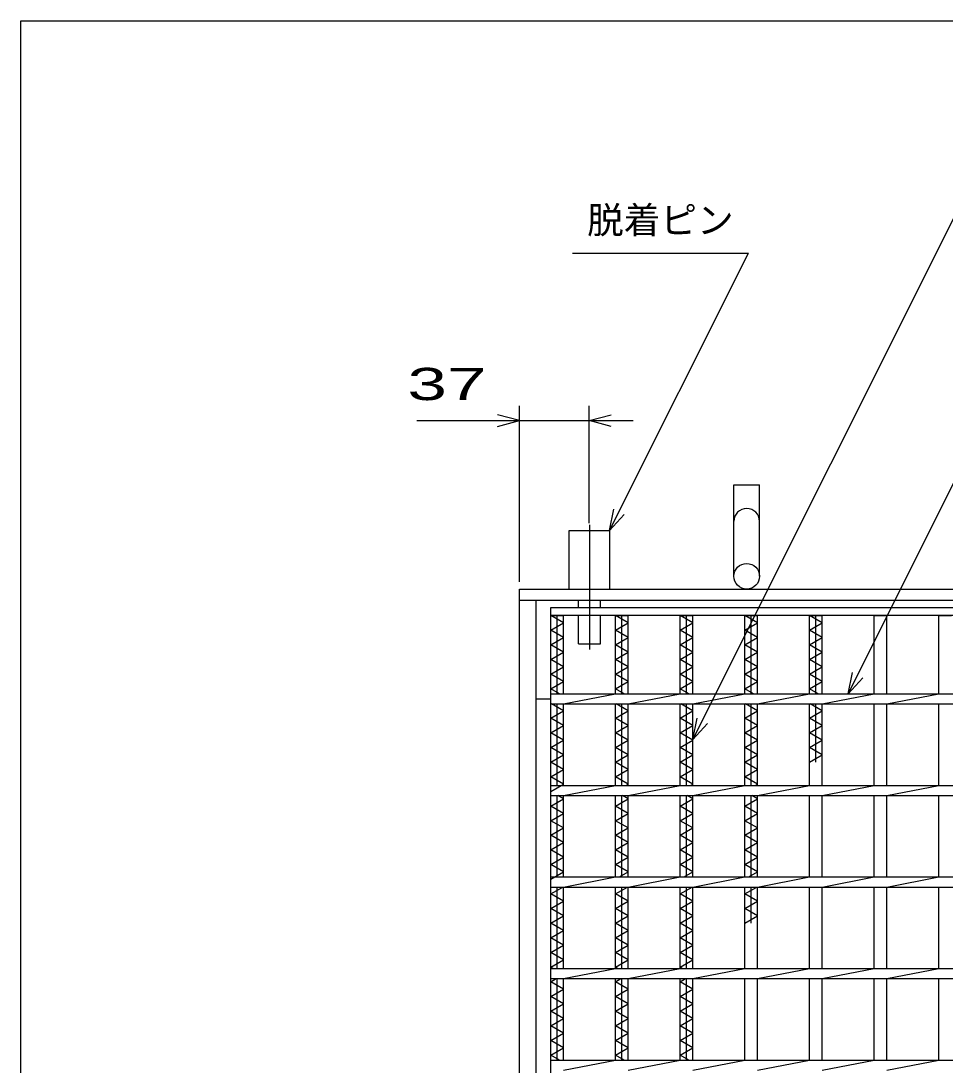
# Model space of a CAD drawing. Units: millimetres, scale not verified. Extents: x -1456 to 1385, y -1026 to 843.
# Drawn here: x -1383 to -879, y 272 to 843 of the extents above; entities that cross this region are included whole.
import ezdxf
from ezdxf.enums import TextEntityAlignment as Align

# ---------------------------------------------------------------- set-up
doc = ezdxf.new("R2010")
doc.units = ezdxf.units.MM
doc.header["$LTSCALE"] = 8
doc.linetypes.add('LONG_DASHED_DOTTED', pattern=[15.25, 12, -1.5, 0.25, -1.5])
for name, color, linetype, lineweight in [('0_2', 150, 'Continuous', 25), ('16', 3, 'Continuous', 25), ('19', 6, 'Continuous', 25), ('22', 4, 'Continuous', 25)]:
    doc.layers.add(name, color=color, linetype=linetype, lineweight=lineweight)
doc.styles.add('ベクトル', font='')
doc.styles.get('ベクトル').set_extended_font_data('ベクトル')

msp = doc.modelspace()

# ---------------------------------------------------------------- linework, layer by layer
at = {"layer": '0_2'}
for p, q in [((-1383.2, -917.2), (-1383.2, 842.8)), ((-1383.2, 842.8), (1384.8, 842.8))]:
    msp.add_line(p, q, dxfattribs=at)
at = {"layer": '16'}
for p, q in [((-1094, 522.5), (-381, 522.5)), ((-1094, 518), (-1094, 522.5)), ((-381, 518), (-1094, 518)), ((-1094, -273), (-1094, 518)), ((-1094, 518), (-1087, 518)), ((-1087, 514), (-1094, 518)), ((-1094, 510), (-1087, 514)), ((-1090.5, 475.25), (-1090.5, 518)), ((-1087, 475.25), (-1087, 518)), ((-1058.7, 475.25), (-1058.7, 518)), ((-1058.7, 518), (-1051.7, 518)), ((-1051.7, 514), (-1058.7, 518)), ((-1058.7, 510), (-1051.7, 514)), ((-1055.2, 475.25), (-1055.2, 518)), ((-1051.7, 475.25), (-1051.7, 518)), ((-1023.4, 475.25), (-1023.4, 518)), ((-1023.4, 518), (-1016.4, 518)), ((-1016.4, 514), (-1023.4, 518)), ((-1023.4, 510), (-1016.4, 514)), ((-1019.9, 475.25), (-1019.9, 518)), ((-1016.4, 475.25), (-1016.4, 518)), ((-988.1, 475.25), (-988.1, 518)), ((-988.1, 518), (-981.1, 518)), ((-981.1, 514), (-988.1, 518)), ((-988.1, 510), (-981.1, 514)), ((-984.6, 475.25), (-984.6, 518)), ((-981.1, 475.25), (-981.1, 518)), ((-952.8, 475.25), (-952.8, 518)), ((-952.8, 518), (-945.8, 518)), ((-945.8, 514), (-952.8, 518)), ((-952.8, 510), (-945.8, 514)), ((-949.3, 475.25), (-949.3, 518)), ((-945.8, 475.25), (-945.8, 518)), ((-917.5, 475.25), (-917.5, 518)), ((-917.5, 518), (-910.5, 518)), ((-910.5, 475.25), (-910.5, 518)), ((-882.2, 475.25), (-882.2, 518)), ((-882.2, 518), (-875.2, 518)), ((-1087, 506), (-1094, 510)), ((-1051.7, 506), (-1058.7, 510)), ((-1016.4, 506), (-1023.4, 510)), ((-981.1, 506), (-988.1, 510)), ((-945.8, 506), (-952.8, 510)), ((-1094, 502), (-1087, 506)), ((-1087, 498), (-1094, 502)), ((-1058.7, 502), (-1051.7, 506)), ((-1051.7, 498), (-1058.7, 502)), ((-1023.4, 502), (-1016.4, 506)), ((-1016.4, 498), (-1023.4, 502)), ((-988.1, 502), (-981.1, 506)), ((-981.1, 498), (-988.1, 502)), ((-952.8, 502), (-945.8, 506)), ((-945.8, 498), (-952.8, 502)), ((-1094, 494), (-1087, 498)), ((-1058.7, 494), (-1051.7, 498)), ((-1023.4, 494), (-1016.4, 498)), ((-988.1, 494), (-981.1, 498)), ((-952.8, 494), (-945.8, 498)), ((-1087, 490), (-1094, 494)), ((-1051.7, 490), (-1058.7, 494)), ((-1016.4, 490), (-1023.4, 494)), ((-981.1, 490), (-988.1, 494)), ((-945.8, 490), (-952.8, 494)), ((-1094, 486), (-1087, 490)), ((-1087, 482), (-1094, 486)), ((-1058.7, 486), (-1051.7, 490)), ((-1051.7, 482), (-1058.7, 486)), ((-1023.4, 486), (-1016.4, 490)), ((-1016.4, 482), (-1023.4, 486)), ((-988.1, 486), (-981.1, 490)), ((-981.1, 482), (-988.1, 486)), ((-952.8, 486), (-945.8, 490)), ((-945.8, 482), (-952.8, 486)), ((-1094, 478), (-1087, 482)), ((-1058.7, 478), (-1051.7, 482)), ((-1023.4, 478), (-1016.4, 482)), ((-988.1, 478), (-981.1, 482)), ((-952.8, 478), (-945.8, 482)), ((-1089.188, 475.25), (-1094, 478)), ((-1094, 475.25), (-381, 475.25)), ((-1094, 469.75), (-1094, 475.25)), ((-1087, 469.75), (-1058.7, 475.25)), ((-1053.888, 475.25), (-1058.7, 478)), ((-1051.7, 469.75), (-1023.4, 475.25)), ((-1018.587, 475.25), (-1023.4, 478)), ((-1016.4, 469.75), (-988.1, 475.25)), ((-983.288, 475.25), (-988.1, 478)), ((-981.1, 469.75), (-952.8, 475.25)), ((-947.987, 475.25), (-952.8, 478)), ((-945.8, 469.75), (-917.5, 475.25)), ((-910.5, 469.75), (-882.2, 475.25)), ((-1094, 469.75), (-381, 469.75)), ((-1087, 466), (-1093.562, 469.75)), ((-1090.5, 425.25), (-1090.5, 469.75)), ((-1087, 425.25), (-1087, 469.75)), ((-1058.7, 425.25), (-1058.7, 469.75)), ((-1051.7, 466), (-1058.263, 469.75)), ((-1055.2, 425.25), (-1055.2, 469.75)), ((-1051.7, 425.25), (-1051.7, 469.75)), ((-1023.4, 425.25), (-1023.4, 469.75)), ((-1016.4, 466), (-1022.962, 469.75)), ((-1019.9, 425.25), (-1019.9, 469.75)), ((-1016.4, 425.25), (-1016.4, 469.75)), ((-988.1, 425.25), (-988.1, 469.75)), ((-981.1, 466), (-987.663, 469.75)), ((-984.6, 425.25), (-984.6, 469.75)), ((-981.1, 425.25), (-981.1, 469.75)), ((-952.8, 425.25), (-952.8, 469.75)), ((-945.8, 466), (-952.362, 469.75)), ((-949.3, 438), (-949.3, 469.75)), ((-945.8, 425.25), (-945.8, 469.75)), ((-917.5, 425.25), (-917.5, 469.75)), ((-910.5, 425.25), (-910.5, 469.75)), ((-882.2, 425.25), (-882.2, 469.75)), ((-1094, 462), (-1087, 466)), ((-1087, 458), (-1094, 462)), ((-1058.7, 462), (-1051.7, 466)), ((-1051.7, 458), (-1058.7, 462)), ((-1023.4, 462), (-1016.4, 466)), ((-1016.4, 458), (-1023.4, 462)), ((-988.1, 462), (-981.1, 466)), ((-981.1, 458), (-988.1, 462)), ((-952.8, 462), (-945.8, 466)), ((-945.8, 458), (-952.8, 462)), ((-1094, 454), (-1087, 458)), ((-1058.7, 454), (-1051.7, 458)), ((-1023.4, 454), (-1016.4, 458)), ((-988.1, 454), (-981.1, 458)), ((-952.8, 454), (-945.8, 458)), ((-1087, 450), (-1094, 454)), ((-1051.7, 450), (-1058.7, 454)), ((-1016.4, 450), (-1023.4, 454)), ((-981.1, 450), (-988.1, 454)), ((-945.8, 450), (-952.8, 454)), ((-1094, 446), (-1087, 450)), ((-1087, 442), (-1094, 446)), ((-1058.7, 446), (-1051.7, 450)), ((-1051.7, 442), (-1058.7, 446)), ((-1023.4, 446), (-1016.4, 450)), ((-1016.4, 442), (-1023.4, 446)), ((-988.1, 446), (-981.1, 450)), ((-981.1, 442), (-988.1, 446)), ((-952.8, 446), (-945.8, 450)), ((-945.8, 442), (-952.8, 446)), ((-1094, 438), (-1087, 442)), ((-1058.7, 438), (-1051.7, 442)), ((-1023.4, 438), (-1016.4, 442)), ((-988.1, 438), (-981.1, 442)), ((-952.8, 438), (-945.8, 442)), ((-1087, 434), (-1094, 438)), ((-1094, 430), (-1087, 434)), ((-1051.7, 434), (-1058.7, 438)), ((-1058.7, 430), (-1051.7, 434)), ((-1016.4, 434), (-1023.4, 438)), ((-1023.4, 430), (-1016.4, 434)), ((-981.1, 434), (-988.1, 438)), ((-988.1, 430), (-981.1, 434)), ((-1087, 426), (-1094, 430)), ((-1051.7, 426), (-1058.7, 430)), ((-1016.4, 426), (-1023.4, 430)), ((-981.1, 426), (-988.1, 430)), ((-1094, 422), (-1087, 426)), ((-1094, 425.25), (-381, 425.25)), ((-1094, 419.75), (-1094, 425.25)), ((-1087, 419.75), (-1058.7, 425.25)), ((-1053.013, 425.25), (-1051.7, 426)), ((-1051.7, 419.75), (-1023.4, 425.25)), ((-1017.712, 425.25), (-1016.4, 426)), ((-1016.4, 419.75), (-988.1, 425.25)), ((-982.413, 425.25), (-981.1, 426)), ((-981.1, 419.75), (-952.8, 425.25)), ((-945.8, 419.75), (-917.5, 425.25)), ((-910.5, 419.75), (-882.2, 425.25)), ((-1094, 419.75), (-381, 419.75)), ((-1094, 414), (-1087, 418)), ((-1090.5, 375.25), (-1090.5, 419.75)), ((-1087, 418), (-1090.062, 419.75)), ((-1087, 375.25), (-1087, 419.75)), ((-1058.7, 375.25), (-1058.7, 419.75)), ((-1058.7, 414), (-1051.7, 418)), ((-1055.2, 375.25), (-1055.2, 419.75)), ((-1051.7, 418), (-1054.763, 419.75)), ((-1051.7, 375.25), (-1051.7, 419.75)), ((-1023.4, 375.25), (-1023.4, 419.75)), ((-1023.4, 414), (-1016.4, 418)), ((-1019.9, 375.25), (-1019.9, 419.75)), ((-1016.4, 418), (-1019.462, 419.75)), ((-1016.4, 375.25), (-1016.4, 419.75)), ((-988.1, 375.25), (-988.1, 419.75)), ((-988.1, 414), (-981.1, 418)), ((-984.6, 375.25), (-984.6, 419.75)), ((-981.1, 418), (-984.163, 419.75)), ((-981.1, 375.25), (-981.1, 419.75)), ((-952.8, 375.25), (-952.8, 419.75)), ((-945.8, 375.25), (-945.8, 419.75)), ((-917.5, 375.25), (-917.5, 419.75)), ((-910.5, 375.25), (-910.5, 419.75)), ((-882.2, 375.25), (-882.2, 419.75)), ((-1087, 410), (-1094, 414)), ((-1051.7, 410), (-1058.7, 414)), ((-1016.4, 410), (-1023.4, 414)), ((-981.1, 410), (-988.1, 414)), ((-1094, 406), (-1087, 410)), ((-1087, 402), (-1094, 406)), ((-1058.7, 406), (-1051.7, 410)), ((-1051.7, 402), (-1058.7, 406)), ((-1023.4, 406), (-1016.4, 410)), ((-1016.4, 402), (-1023.4, 406)), ((-988.1, 406), (-981.1, 410)), ((-981.1, 402), (-988.1, 406)), ((-1094, 398), (-1087, 402)), ((-1058.7, 398), (-1051.7, 402)), ((-1023.4, 398), (-1016.4, 402)), ((-988.1, 398), (-981.1, 402)), ((-1087, 394), (-1094, 398)), ((-1094, 390), (-1087, 394)), ((-1051.7, 394), (-1058.7, 398)), ((-1058.7, 390), (-1051.7, 394)), ((-1016.4, 394), (-1023.4, 398)), ((-1023.4, 390), (-1016.4, 394)), ((-981.1, 394), (-988.1, 398)), ((-988.1, 390), (-981.1, 394)), ((-1087, 386), (-1094, 390)), ((-1051.7, 386), (-1058.7, 390)), ((-1016.4, 386), (-1023.4, 390)), ((-981.1, 386), (-988.1, 390)), ((-1094, 382), (-1087, 386)), ((-1058.7, 382), (-1051.7, 386)), ((-1023.4, 382), (-1016.4, 386)), ((-988.1, 382), (-981.1, 386)), ((-1087, 378), (-1094, 382)), ((-1094, 374), (-1087, 378)), ((-1051.7, 378), (-1058.7, 382)), ((-1056.513, 375.25), (-1051.7, 378)), ((-1016.4, 378), (-1023.4, 382)), ((-1021.212, 375.25), (-1016.4, 378)), ((-981.1, 378), (-988.1, 382)), ((-985.913, 375.25), (-981.1, 378)), ((-1094, 375.25), (-381, 375.25)), ((-1094, 369.75), (-1094, 375.25)), ((-1087, 369.75), (-1058.7, 375.25)), ((-1051.7, 369.75), (-1023.4, 375.25)), ((-1016.4, 369.75), (-988.1, 375.25)), ((-981.1, 369.75), (-952.8, 375.25)), ((-945.8, 369.75), (-917.5, 375.25)), ((-910.5, 369.75), (-882.2, 375.25)), ((-1094, 369.75), (-381, 369.75)), ((-1094, 366), (-1087.438, 369.75)), ((-1087, 362), (-1094, 366)), ((-1090.5, 325.25), (-1090.5, 369.75)), ((-1087, 325.25), (-1087, 369.75)), ((-1058.7, 325.25), (-1058.7, 369.75)), ((-1058.7, 366), (-1052.138, 369.75)), ((-1051.7, 362), (-1058.7, 366)), ((-1055.2, 325.25), (-1055.2, 369.75)), ((-1051.7, 325.25), (-1051.7, 369.75)), ((-1023.4, 325.25), (-1023.4, 369.75)), ((-1023.4, 366), (-1016.837, 369.75)), ((-1016.4, 362), (-1023.4, 366)), ((-1019.9, 325.25), (-1019.9, 369.75)), ((-1016.4, 325.25), (-1016.4, 369.75)), ((-988.1, 325.25), (-988.1, 369.75)), ((-988.1, 366), (-981.538, 369.75)), ((-981.1, 362), (-988.1, 366)), ((-984.6, 350), (-984.6, 369.75)), ((-981.1, 325.25), (-981.1, 369.75)), ((-952.8, 325.25), (-952.8, 369.75)), ((-945.8, 325.25), (-945.8, 369.75)), ((-917.5, 325.25), (-917.5, 369.75)), ((-910.5, 325.25), (-910.5, 369.75)), ((-882.2, 325.25), (-882.2, 369.75)), ((-1094, 358), (-1087, 362)), ((-1058.7, 358), (-1051.7, 362)), ((-1023.4, 358), (-1016.4, 362)), ((-988.1, 358), (-981.1, 362)), ((-1087, 354), (-1094, 358)), ((-1094, 350), (-1087, 354)), ((-1051.7, 354), (-1058.7, 358)), ((-1058.7, 350), (-1051.7, 354)), ((-1016.4, 354), (-1023.4, 358)), ((-1023.4, 350), (-1016.4, 354)), ((-981.1, 354), (-988.1, 358)), ((-988.1, 350), (-981.1, 354)), ((-1087, 346), (-1094, 350)), ((-1051.7, 346), (-1058.7, 350)), ((-1016.4, 346), (-1023.4, 350)), ((-1094, 342), (-1087, 346)), ((-1058.7, 342), (-1051.7, 346)), ((-1023.4, 342), (-1016.4, 346)), ((-1087, 338), (-1094, 342)), ((-1094, 334), (-1087, 338)), ((-1051.7, 338), (-1058.7, 342)), ((-1058.7, 334), (-1051.7, 338)), ((-1016.4, 338), (-1023.4, 342)), ((-1023.4, 334), (-1016.4, 338)), ((-1087, 330), (-1094, 334)), ((-1051.7, 330), (-1058.7, 334)), ((-1016.4, 330), (-1023.4, 334)), ((-1094, 326), (-1087, 330)), ((-1092.688, 325.25), (-1094, 326)), ((-1094, 325.25), (-381, 325.25)), ((-1094, 319.75), (-1094, 325.25)), ((-1087, 319.75), (-1058.7, 325.25)), ((-1058.7, 326), (-1051.7, 330)), ((-1057.388, 325.25), (-1058.7, 326)), ((-1051.7, 319.75), (-1023.4, 325.25)), ((-1023.4, 326), (-1016.4, 330)), ((-1022.087, 325.25), (-1023.4, 326)), ((-1016.4, 319.75), (-988.1, 325.25)), ((-981.1, 319.75), (-952.8, 325.25)), ((-945.8, 319.75), (-917.5, 325.25)), ((-910.5, 319.75), (-882.2, 325.25)), ((-1094, 319.75), (-381, 319.75)), ((-1094, 318), (-1090.938, 319.75)), ((-1090.5, 275.25), (-1090.5, 319.75)), ((-1087, 275.25), (-1087, 319.75)), ((-1058.7, 275.25), (-1058.7, 319.75)), ((-1058.7, 318), (-1055.638, 319.75)), ((-1055.2, 275.25), (-1055.2, 319.75)), ((-1051.7, 275.25), (-1051.7, 319.75)), ((-1023.4, 275.25), (-1023.4, 319.75)), ((-1023.4, 318), (-1020.337, 319.75)), ((-1019.9, 275.25), (-1019.9, 319.75)), ((-1016.4, 275.25), (-1016.4, 319.75)), ((-988.1, 275.25), (-988.1, 319.75)), ((-981.1, 275.25), (-981.1, 319.75)), ((-952.8, 275.25), (-952.8, 319.75)), ((-945.8, 275.25), (-945.8, 319.75)), ((-917.5, 275.25), (-917.5, 319.75)), ((-910.5, 275.25), (-910.5, 319.75)), ((-882.2, 275.25), (-882.2, 319.75)), ((-1087, 314), (-1094, 318)), ((-1094, 310), (-1087, 314)), ((-1051.7, 314), (-1058.7, 318)), ((-1058.7, 310), (-1051.7, 314)), ((-1016.4, 314), (-1023.4, 318)), ((-1023.4, 310), (-1016.4, 314)), ((-1087, 306), (-1094, 310)), ((-1051.7, 306), (-1058.7, 310)), ((-1016.4, 306), (-1023.4, 310)), ((-1094, 302), (-1087, 306)), ((-1058.7, 302), (-1051.7, 306)), ((-1023.4, 302), (-1016.4, 306)), ((-1087, 298), (-1094, 302)), ((-1094, 294), (-1087, 298)), ((-1051.7, 298), (-1058.7, 302)), ((-1058.7, 294), (-1051.7, 298)), ((-1016.4, 298), (-1023.4, 302)), ((-1023.4, 294), (-1016.4, 298)), ((-1087, 290), (-1094, 294)), ((-1051.7, 290), (-1058.7, 294)), ((-1016.4, 290), (-1023.4, 294)), ((-1094, 286), (-1087, 290)), ((-1087, 282), (-1094, 286)), ((-1058.7, 286), (-1051.7, 290)), ((-1051.7, 282), (-1058.7, 286)), ((-1023.4, 286), (-1016.4, 290)), ((-1016.4, 282), (-1023.4, 286)), ((-1094, 278), (-1087, 282)), ((-1058.7, 278), (-1051.7, 282)), ((-1023.4, 278), (-1016.4, 282)), ((-1089.188, 275.25), (-1094, 278)), ((-1094, 275.25), (-381, 275.25)), ((-1094, 269.75), (-1094, 275.25)), ((-1087, 269.75), (-1058.7, 275.25)), ((-1053.888, 275.25), (-1058.7, 278)), ((-1051.7, 269.75), (-1023.4, 275.25)), ((-1018.587, 275.25), (-1023.4, 278)), ((-1016.4, 269.75), (-988.1, 275.25)), ((-981.1, 269.75), (-952.8, 275.25)), ((-945.8, 269.75), (-917.5, 275.25)), ((-910.5, 269.75), (-882.2, 275.25))]:
    msp.add_line(p, q, dxfattribs=at)
at = {"layer": '19'}
for p, q in [((-994, 539.5), (-994, 589.5)), ((-994, 589.5), (-980, 589.5)), ((-980, 539.5), (-980, 589.5)), ((-1083.85, 532.5), (-1083.85, 564.5)), ((-1083.85, 564.5), (-1061.85, 564.5)), ((-1061.85, 564.5), (-1061.85, 532.5)), ((-1111, 532.5), (-364, 532.5)), ((-1111, -287.5), (-1111, 532.5)), ((-1111, 526.5), (-364, 526.5)), ((-1102, -281.5), (-1102, 526.5)), ((-1078.85, 522.5), (-1078.85, 526.5)), ((-1066.85, 522.5), (-1066.85, 526.5)), ((-1078.85, 502.5), (-1078.85, 518)), ((-1066.85, 502.5), (-1066.85, 518)), ((-1078.85, 502.5), (-1066.85, 502.5)), ((-1102, 472.5), (-1094, 472.5))]:
    msp.add_line(p, q, dxfattribs=at)
at = {"layer": '19', "linetype": 'LONG_DASHED_DOTTED'}
msp.add_line((-1072.85, 567.5), (-1072.85, 499.5), dxfattribs=at)
at = {"layer": '19'}
msp.add_circle((-987, 539.5), 7, dxfattribs=at)
msp.add_arc((-987, 569.5), 7, 0, 180, dxfattribs=at)
at = {"layer": '22'}
for p, q in [((-1016.4, 450.25), (-863.9, 755.25)), ((-1082.1, 716), (-986.1, 716)), ((-1061.85, 564.5), (-986.1, 716)), ((-931.65, 475.25), (-810.275, 718)), ((-1111, 624.5), (-1123, 627.7)), ((-1111, 536.5), (-1111, 632.5)), ((-1073, 568.496), (-1073, 632.5)), ((-1073, 624.5), (-1061, 627.7)), ((-1167, 624.5), (-1111, 624.5)), ((-1123, 621.3), (-1111, 624.5)), ((-1111, 624.5), (-1073, 624.5)), ((-1061, 621.3), (-1073, 624.5)), ((-1073, 624.5), (-1049, 624.5)), ((-1061.85, 564.5), (-1059.45, 576.18)), ((-1061.85, 564.5), (-1053.85, 573.3)), ((-931.65, 475.25), (-929.25, 486.93)), ((-931.65, 475.25), (-923.65, 484.05)), ((-1016.4, 450.25), (-1014, 461.93)), ((-1016.4, 450.25), (-1008.4, 459.05))]:
    msp.add_line(p, q, dxfattribs=at)

# ---------------------------------------------------------------- texts
at = {"layer": '22', "color": 2, "style": 'ベクトル'}
msp.add_text('脱着ピン', height=14.66, dxfattribs=at).set_placement((-1074.1, 734), align=Align.MIDDLE_LEFT)
at = {"layer": '22', "color": 2, "style": 'ベクトル', "width": 1.65}
msp.add_text(' 37 ', height=17.6, dxfattribs=at).set_placement((-1183, 644.5), align=Align.MIDDLE_LEFT)

doc.saveas('drawing.dxf')
